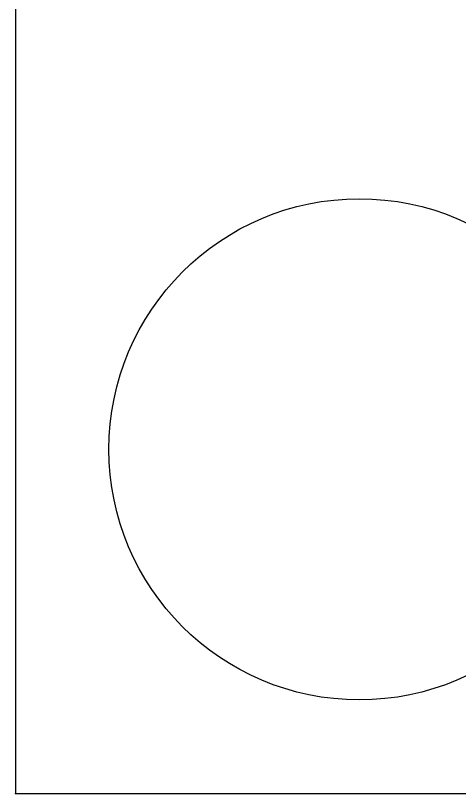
# Model space of a CAD drawing. Header units: centimetres. Extents: x 0 to 4, y 0 to 9.
# Drawn here: x 0 to 0.646, y 0 to 1.13 of the extents above; entities that cross this region are included whole.
import ezdxf

# ---------------------------------------------------------------- set-up
doc = ezdxf.new("R2010")
doc.units = ezdxf.units.CM
doc.header["$MEASUREMENT"] = 0
doc.layers.add('Chaveiro_TT v3_Sketch1', color=7, linetype='Continuous')
doc.layers.add('Chaveiro_TT v3_Sketch2', color=7, linetype='Continuous')

msp = doc.modelspace()

# ---------------------------------------------------------------- linework, layer by layer
at = {"layer": 'Chaveiro_TT v3_Sketch1'}
for p, q in [((0, 9), (0, 0)), ((0, 0), (4, 0))]:
    msp.add_line(p, q, dxfattribs=at)
msp.add_circle((0.5, 0.5), 0.3641, dxfattribs=at)
msp.add_point((0, 0), dxfattribs=at)
at = {"layer": 'Chaveiro_TT v3_Sketch2'}
msp.add_point((0, 0), dxfattribs=at)

doc.saveas('drawing.dxf')
